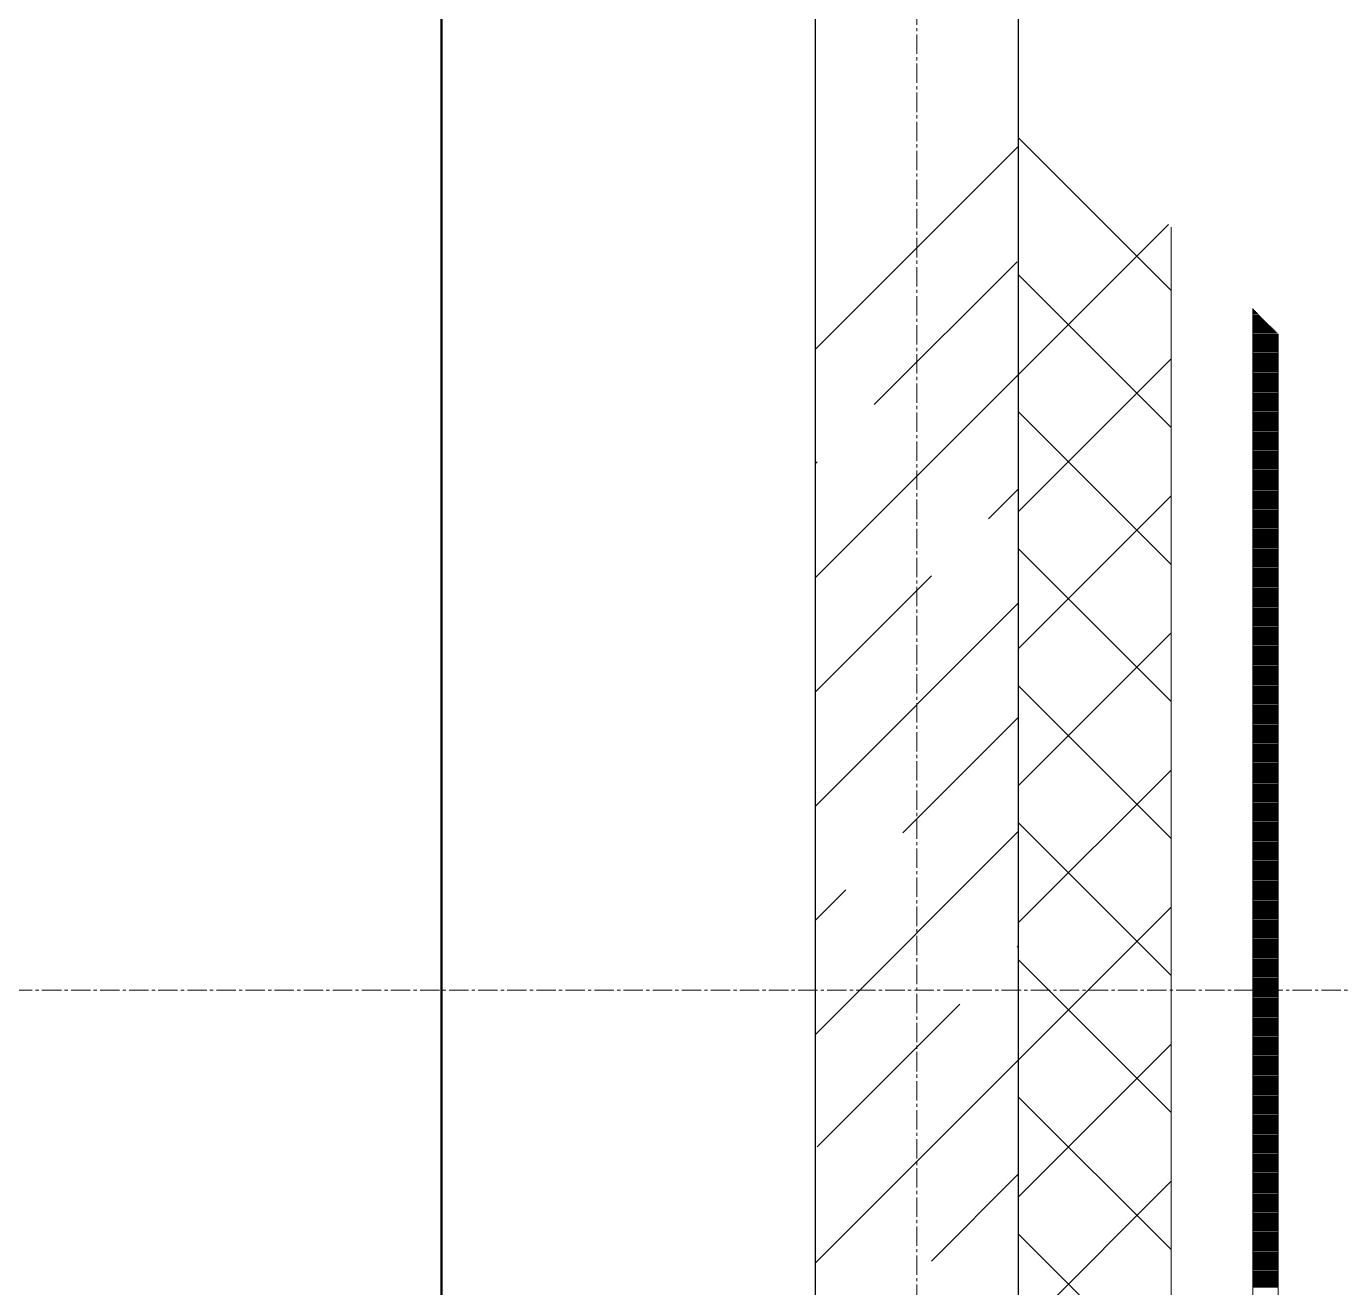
# Model space of a CAD drawing. Header units: millimetres. Extents: x -24360 to 609566, y -391049 to 148426.
# Drawn here: x 227575 to 228868, y -259533 to -258293 of the extents above; entities that cross this region are included whole.
import ezdxf

# ---------------------------------------------------------------- set-up
doc = ezdxf.new("R2010")
doc.units = ezdxf.units.MM
doc.linetypes.add('CENTER2', pattern=[28.575, 19.05, -3.175, 3.175, -3.175])
doc.layers.add('АР_Оси_РД_100', color=7, linetype='Continuous', lineweight=0, true_color=0x525252)
for name, color, linetype, lineweight in [('АР_Стены ЖБ', 7, 'Continuous', 30), ('АР_Тонкая', 254, 'Continuous', 5), ('АР_Утеплитель', 31, 'Continuous', 0), ('АР_Штриховка', 8, 'Continuous', 0)]:
    doc.layers.add(name, color=color, linetype=linetype, lineweight=lineweight)

msp = doc.modelspace()

# ---------------------------------------------------------------- linework, layer by layer
at = {"color": 1, "lineweight": 50}
msp.add_lwpolyline([(227983, -258280.584), (227983, -260071.584), (214253, -260071.584), (214253, -240479.584)], dxfattribs=at)
at = {"layer": 'АР_Оси_РД_100', "linetype": 'CENTER2'}
for q in [(228450, -235341.905), (228450, -238440.584)]:
    msp.add_line((228450, -261120.584), q, dxfattribs=at)
msp.add_lwpolyline([(232410, -259240.584), (205050, -259240.584)], dxfattribs=at)
at = {"layer": 'АР_Стены ЖБ', "color": 18, "linetype": 'Continuous', "lineweight": 30, "true_color": 0x000000}
for p, q in [((228350, -256740.584), (228350, -260365.584)), ((228550, -260365.584), (228550, -256740.584))]:
    msp.add_line(p, q, dxfattribs=at)
at = {"layer": 'АР_Тонкая', "color": 18, "linetype": 'Continuous', "lineweight": 5, "true_color": 0x000000}
for p, q in [((228700, -258490.584), (228700, -261015.584)), ((228780, -261095.584), (228780, -258570.584)), ((228780, -258570.584), (228780, -261095.584)), ((228805, -261120.584), (228805, -258595.584))]:
    msp.add_line(p, q, dxfattribs=at)
at = {"layer": 'АР_Утеплитель', "color": 18, "linetype": 'Continuous', "lineweight": 0, "true_color": 0x000000}
for p, q in [((228550, -258340.584), (228550, -260865.584)), ((228700, -261015.584), (228700, -258490.584))]:
    msp.add_line(p, q, dxfattribs=at)
at = {"layer": 'АР_Штриховка', "color": 18, "linetype": 'Continuous', "lineweight": 0, "true_color": 0x000000}
for p, q in [((228700, -258552.668), (228550, -258402.668)), ((228550, -258635.354), (228697.385, -258487.969)), ((228700, -258687.371), (228550, -258537.371)), ((228780, -258571.584), (228781, -258571.584)), ((228780, -258572.584), (228782, -258572.584)), ((228780, -258573.584), (228783, -258573.584)), ((228780, -258574.584), (228784, -258574.584)), ((228780, -258575.584), (228785, -258575.584)), ((228780, -258576.584), (228786, -258576.584)), ((228780, -258577.584), (228787, -258577.584)), ((228780, -258578.584), (228788, -258578.584)), ((228780, -258579.584), (228789, -258579.584)), ((228780, -258580.584), (228790, -258580.584)), ((228780, -258581.584), (228791, -258581.584)), ((228780, -258582.584), (228792, -258582.584)), ((228780, -258583.584), (228793, -258583.584)), ((228780, -258584.584), (228794, -258584.584)), ((228780, -258585.584), (228795, -258585.584)), ((228780, -258586.584), (228796, -258586.584)), ((228780, -258587.584), (228797, -258587.584)), ((228780, -258588.584), (228798, -258588.584)), ((228780, -258589.584), (228799, -258589.584)), ((228780, -258590.584), (228800, -258590.584)), ((228780, -258591.584), (228801, -258591.584)), ((228780, -258592.584), (228802, -258592.584)), ((228780, -258593.584), (228803, -258593.584)), ((228780, -258594.584), (228804, -258594.584)), ((228780, -258595.584), (228805, -258595.584)), ((228780, -258596.584), (228805, -258596.584)), ((228780, -258597.584), (228805, -258597.584)), ((228780, -258598.584), (228805, -258598.584)), ((228780, -258599.584), (228805, -258599.584)), ((228780, -258600.584), (228805, -258600.584)), ((228780, -258601.584), (228805, -258601.584)), ((228780, -258602.584), (228805, -258602.584)), ((228780, -258603.584), (228805, -258603.584)), ((228780, -258604.584), (228805, -258604.584)), ((228780, -258605.584), (228805, -258605.584)), ((228780, -258606.584), (228805, -258606.584)), ((228780, -258607.584), (228805, -258607.584)), ((228780, -258608.584), (228805, -258608.584)), ((228780, -258609.584), (228805, -258609.584)), ((228780, -258610.584), (228805, -258610.584)), ((228780, -258611.584), (228805, -258611.584)), ((228780, -258612.584), (228805, -258612.584)), ((228780, -258613.584), (228805, -258613.584)), ((228780, -258614.584), (228805, -258614.584)), ((228550, -258770.058), (228700, -258620.058)), ((228780, -258615.584), (228805, -258615.584)), ((228780, -258616.584), (228805, -258616.584)), ((228780, -258617.584), (228805, -258617.584)), ((228780, -258618.584), (228805, -258618.584)), ((228780, -258619.584), (228805, -258619.584)), ((228780, -258620.584), (228805, -258620.584)), ((228780, -258621.584), (228805, -258621.584)), ((228780, -258622.584), (228805, -258622.584)), ((228780, -258623.584), (228805, -258623.584)), ((228780, -258624.584), (228805, -258624.584)), ((228780, -258625.584), (228805, -258625.584)), ((228780, -258626.584), (228805, -258626.584)), ((228780, -258627.584), (228805, -258627.584)), ((228780, -258628.584), (228805, -258628.584)), ((228780, -258629.584), (228805, -258629.584)), ((228780, -258630.584), (228805, -258630.584)), ((228780, -258631.584), (228805, -258631.584)), ((228780, -258632.584), (228805, -258632.584)), ((228780, -258633.584), (228805, -258633.584)), ((228780, -258634.584), (228805, -258634.584)), ((228780, -258635.584), (228805, -258635.584)), ((228780, -258636.584), (228805, -258636.584)), ((228780, -258637.584), (228805, -258637.584)), ((228780, -258638.584), (228805, -258638.584)), ((228780, -258639.584), (228805, -258639.584)), ((228780, -258640.584), (228805, -258640.584)), ((228780, -258641.584), (228805, -258641.584)), ((228780, -258642.584), (228805, -258642.584)), ((228780, -258643.584), (228805, -258643.584)), ((228780, -258644.584), (228805, -258644.584)), ((228780, -258645.584), (228805, -258645.584)), ((228780, -258646.584), (228805, -258646.584)), ((228780, -258647.584), (228805, -258647.584)), ((228780, -258648.584), (228805, -258648.584)), ((228780, -258649.584), (228805, -258649.584)), ((228780, -258650.584), (228805, -258650.584)), ((228780, -258651.584), (228805, -258651.584)), ((228780, -258652.584), (228805, -258652.584)), ((228780, -258653.584), (228805, -258653.584)), ((228780, -258654.584), (228805, -258654.584)), ((228780, -258655.584), (228805, -258655.584)), ((228780, -258656.584), (228805, -258656.584)), ((228780, -258657.584), (228805, -258657.584)), ((228780, -258658.584), (228805, -258658.584)), ((228780, -258659.584), (228805, -258659.584)), ((228780, -258660.584), (228805, -258660.584)), ((228780, -258661.584), (228805, -258661.584)), ((228780, -258662.584), (228805, -258662.584)), ((228780, -258663.584), (228805, -258663.584)), ((228780, -258664.584), (228805, -258664.584)), ((228780, -258665.584), (228805, -258665.584)), ((228780, -258666.584), (228805, -258666.584)), ((228700, -258822.075), (228550, -258672.075)), ((228780, -258667.584), (228805, -258667.584)), ((228780, -258668.584), (228805, -258668.584)), ((228780, -258669.584), (228805, -258669.584)), ((228780, -258670.584), (228805, -258670.584)), ((228780, -258671.584), (228805, -258671.584)), ((228780, -258672.584), (228805, -258672.584)), ((228780, -258673.584), (228805, -258673.584)), ((228780, -258674.584), (228805, -258674.584)), ((228780, -258675.584), (228805, -258675.584)), ((228780, -258676.584), (228805, -258676.584)), ((228780, -258677.584), (228805, -258677.584)), ((228780, -258678.584), (228805, -258678.584)), ((228780, -258679.584), (228805, -258679.584)), ((228780, -258680.584), (228805, -258680.584)), ((228780, -258681.584), (228805, -258681.584)), ((228780, -258682.584), (228805, -258682.584)), ((228780, -258683.584), (228805, -258683.584)), ((228780, -258684.584), (228805, -258684.584)), ((228780, -258685.584), (228805, -258685.584)), ((228780, -258686.584), (228805, -258686.584)), ((228780, -258687.584), (228805, -258687.584)), ((228780, -258688.584), (228805, -258688.584)), ((228780, -258689.584), (228805, -258689.584)), ((228780, -258690.584), (228805, -258690.584)), ((228780, -258691.584), (228805, -258691.584)), ((228780, -258692.584), (228805, -258692.584)), ((228780, -258693.584), (228805, -258693.584)), ((228780, -258694.584), (228805, -258694.584)), ((228780, -258695.584), (228805, -258695.584)), ((228780, -258696.584), (228805, -258696.584)), ((228780, -258697.584), (228805, -258697.584)), ((228780, -258698.584), (228805, -258698.584)), ((228780, -258699.584), (228805, -258699.584)), ((228780, -258700.584), (228805, -258700.584)), ((228780, -258701.584), (228805, -258701.584)), ((228780, -258702.584), (228805, -258702.584)), ((228780, -258703.584), (228805, -258703.584)), ((228780, -258704.584), (228805, -258704.584)), ((228780, -258705.584), (228805, -258705.584)), ((228780, -258706.584), (228805, -258706.584)), ((228780, -258707.584), (228805, -258707.584)), ((228780, -258708.584), (228805, -258708.584)), ((228780, -258709.584), (228805, -258709.584)), ((228780, -258710.584), (228805, -258710.584)), ((228780, -258711.584), (228805, -258711.584)), ((228780, -258712.584), (228805, -258712.584)), ((228780, -258713.584), (228805, -258713.584)), ((228780, -258714.584), (228805, -258714.584)), ((228780, -258715.584), (228805, -258715.584)), ((228780, -258716.584), (228805, -258716.584)), ((228780, -258717.584), (228805, -258717.584)), ((228780, -258718.584), (228805, -258718.584)), ((228780, -258719.584), (228805, -258719.584)), ((228780, -258720.584), (228805, -258720.584)), ((228780, -258721.584), (228805, -258721.584)), ((228780, -258722.584), (228805, -258722.584)), ((228780, -258723.584), (228805, -258723.584)), ((228780, -258724.584), (228805, -258724.584)), ((228780, -258725.584), (228805, -258725.584)), ((228780, -258726.584), (228805, -258726.584)), ((228780, -258727.584), (228805, -258727.584)), ((228780, -258728.584), (228805, -258728.584)), ((228780, -258729.584), (228805, -258729.584)), ((228780, -258730.584), (228805, -258730.584)), ((228780, -258731.584), (228805, -258731.584)), ((228780, -258732.584), (228805, -258732.584)), ((228780, -258733.584), (228805, -258733.584)), ((228780, -258734.584), (228805, -258734.584)), ((228780, -258735.584), (228805, -258735.584)), ((228780, -258736.584), (228805, -258736.584)), ((228780, -258737.584), (228805, -258737.584)), ((228780, -258738.584), (228805, -258738.584)), ((228780, -258739.584), (228805, -258739.584)), ((228780, -258740.584), (228805, -258740.584)), ((228780, -258741.584), (228805, -258741.584)), ((228780, -258742.584), (228805, -258742.584)), ((228780, -258743.584), (228805, -258743.584)), ((228550, -258904.762), (228700, -258754.762)), ((228780, -258744.584), (228805, -258744.584)), ((228780, -258745.584), (228805, -258745.584)), ((228780, -258746.584), (228805, -258746.584)), ((228780, -258747.584), (228805, -258747.584)), ((228780, -258748.584), (228805, -258748.584)), ((228780, -258749.584), (228805, -258749.584)), ((228780, -258750.584), (228805, -258750.584)), ((228780, -258751.584), (228805, -258751.584)), ((228780, -258752.584), (228805, -258752.584)), ((228780, -258753.584), (228805, -258753.584)), ((228780, -258754.584), (228805, -258754.584)), ((228780, -258755.584), (228805, -258755.584)), ((228780, -258756.584), (228805, -258756.584)), ((228780, -258757.584), (228805, -258757.584)), ((228780, -258758.584), (228805, -258758.584)), ((228780, -258759.584), (228805, -258759.584)), ((228780, -258760.584), (228805, -258760.584)), ((228780, -258761.584), (228805, -258761.584)), ((228780, -258762.584), (228805, -258762.584)), ((228780, -258763.584), (228805, -258763.584)), ((228780, -258764.584), (228805, -258764.584)), ((228780, -258765.584), (228805, -258765.584)), ((228780, -258766.584), (228805, -258766.584)), ((228780, -258767.584), (228805, -258767.584)), ((228780, -258768.584), (228805, -258768.584)), ((228780, -258769.584), (228805, -258769.584)), ((228780, -258770.584), (228805, -258770.584)), ((228780, -258771.584), (228805, -258771.584)), ((228780, -258772.584), (228805, -258772.584)), ((228780, -258773.584), (228805, -258773.584)), ((228780, -258774.584), (228805, -258774.584)), ((228780, -258775.584), (228805, -258775.584)), ((228780, -258776.584), (228805, -258776.584)), ((228780, -258777.584), (228805, -258777.584)), ((228780, -258778.584), (228805, -258778.584)), ((228780, -258779.584), (228805, -258779.584)), ((228780, -258780.584), (228805, -258780.584)), ((228780, -258781.584), (228805, -258781.584)), ((228780, -258782.584), (228805, -258782.584)), ((228780, -258783.584), (228805, -258783.584)), ((228780, -258784.584), (228805, -258784.584)), ((228780, -258785.584), (228805, -258785.584)), ((228780, -258786.584), (228805, -258786.584)), ((228780, -258787.584), (228805, -258787.584)), ((228780, -258788.584), (228805, -258788.584)), ((228780, -258789.584), (228805, -258789.584)), ((228780, -258790.584), (228805, -258790.584)), ((228780, -258791.584), (228805, -258791.584)), ((228780, -258792.584), (228805, -258792.584)), ((228780, -258793.584), (228805, -258793.584)), ((228780, -258794.584), (228805, -258794.584)), ((228780, -258795.584), (228805, -258795.584)), ((228700, -258956.779), (228550, -258806.779)), ((228780, -258796.584), (228805, -258796.584)), ((228780, -258797.584), (228805, -258797.584)), ((228780, -258798.584), (228805, -258798.584)), ((228780, -258799.584), (228805, -258799.584)), ((228780, -258800.584), (228805, -258800.584)), ((228780, -258801.584), (228805, -258801.584)), ((228780, -258802.584), (228805, -258802.584)), ((228780, -258803.584), (228805, -258803.584)), ((228780, -258804.584), (228805, -258804.584)), ((228780, -258805.584), (228805, -258805.584)), ((228780, -258806.584), (228805, -258806.584)), ((228780, -258807.584), (228805, -258807.584)), ((228780, -258808.584), (228805, -258808.584)), ((228780, -258809.584), (228805, -258809.584)), ((228780, -258810.584), (228805, -258810.584)), ((228780, -258811.584), (228805, -258811.584)), ((228780, -258812.584), (228805, -258812.584)), ((228780, -258813.584), (228805, -258813.584)), ((228780, -258814.584), (228805, -258814.584)), ((228780, -258815.584), (228805, -258815.584)), ((228780, -258816.584), (228805, -258816.584)), ((228780, -258817.584), (228805, -258817.584)), ((228780, -258818.584), (228805, -258818.584)), ((228780, -258819.584), (228805, -258819.584)), ((228780, -258820.584), (228805, -258820.584)), ((228780, -258821.584), (228805, -258821.584)), ((228780, -258822.584), (228805, -258822.584)), ((228780, -258823.584), (228805, -258823.584)), ((228780, -258824.584), (228805, -258824.584)), ((228780, -258825.584), (228805, -258825.584)), ((228780, -258826.584), (228805, -258826.584)), ((228780, -258827.584), (228805, -258827.584)), ((228780, -258828.584), (228805, -258828.584)), ((228780, -258829.584), (228805, -258829.584)), ((228780, -258830.584), (228805, -258830.584)), ((228780, -258831.584), (228805, -258831.584)), ((228780, -258832.584), (228805, -258832.584)), ((228780, -258833.584), (228805, -258833.584)), ((228780, -258834.584), (228805, -258834.584)), ((228780, -258835.584), (228805, -258835.584)), ((228780, -258836.584), (228805, -258836.584)), ((228780, -258837.584), (228805, -258837.584)), ((228780, -258838.584), (228805, -258838.584)), ((228780, -258839.584), (228805, -258839.584)), ((228780, -258840.584), (228805, -258840.584)), ((228780, -258841.584), (228805, -258841.584)), ((228780, -258842.584), (228805, -258842.584)), ((228780, -258843.584), (228805, -258843.584)), ((228780, -258844.584), (228805, -258844.584)), ((228780, -258845.584), (228805, -258845.584)), ((228780, -258846.584), (228805, -258846.584)), ((228780, -258847.584), (228805, -258847.584)), ((228780, -258848.584), (228805, -258848.584)), ((228780, -258849.584), (228805, -258849.584)), ((228780, -258850.584), (228805, -258850.584)), ((228780, -258851.584), (228805, -258851.584)), ((228780, -258852.584), (228805, -258852.584)), ((228780, -258853.584), (228805, -258853.584)), ((228780, -258854.584), (228805, -258854.584)), ((228780, -258855.584), (228805, -258855.584)), ((228780, -258856.584), (228805, -258856.584)), ((228780, -258857.584), (228805, -258857.584)), ((228780, -258858.584), (228805, -258858.584)), ((228780, -258859.584), (228805, -258859.584)), ((228780, -258860.584), (228805, -258860.584)), ((228780, -258861.584), (228805, -258861.584)), ((228780, -258862.584), (228805, -258862.584)), ((228780, -258863.584), (228805, -258863.584)), ((228780, -258864.584), (228805, -258864.584)), ((228780, -258865.584), (228805, -258865.584)), ((228780, -258866.584), (228805, -258866.584)), ((228780, -258867.584), (228805, -258867.584)), ((228780, -258868.584), (228805, -258868.584)), ((228780, -258869.584), (228805, -258869.584)), ((228780, -258870.584), (228805, -258870.584)), ((228780, -258871.584), (228805, -258871.584)), ((228780, -258872.584), (228805, -258872.584)), ((228780, -258873.584), (228805, -258873.584)), ((228780, -258874.584), (228805, -258874.584)), ((228780, -258875.584), (228805, -258875.584)), ((228780, -258876.584), (228805, -258876.584)), ((228780, -258877.584), (228805, -258877.584)), ((228780, -258878.584), (228805, -258878.584)), ((228780, -258879.584), (228805, -258879.584)), ((228780, -258880.584), (228805, -258880.584)), ((228780, -258881.584), (228805, -258881.584)), ((228780, -258882.584), (228805, -258882.584)), ((228780, -258883.584), (228805, -258883.584)), ((228780, -258884.584), (228805, -258884.584)), ((228780, -258885.584), (228805, -258885.584)), ((228780, -258886.584), (228805, -258886.584)), ((228550, -259039.466), (228700, -258889.466)), ((228780, -258887.584), (228805, -258887.584)), ((228780, -258888.584), (228805, -258888.584)), ((228780, -258889.584), (228805, -258889.584)), ((228780, -258890.584), (228805, -258890.584)), ((228780, -258891.584), (228805, -258891.584)), ((228780, -258892.584), (228805, -258892.584)), ((228780, -258893.584), (228805, -258893.584)), ((228780, -258894.584), (228805, -258894.584)), ((228780, -258895.584), (228805, -258895.584)), ((228780, -258896.584), (228805, -258896.584)), ((228780, -258897.584), (228805, -258897.584)), ((228780, -258898.584), (228805, -258898.584)), ((228780, -258899.584), (228805, -258899.584)), ((228780, -258900.584), (228805, -258900.584)), ((228780, -258901.584), (228805, -258901.584)), ((228780, -258902.584), (228805, -258902.584)), ((228780, -258903.584), (228805, -258903.584)), ((228780, -258904.584), (228805, -258904.584)), ((228780, -258905.584), (228805, -258905.584)), ((228780, -258906.584), (228805, -258906.584)), ((228780, -258907.584), (228805, -258907.584)), ((228780, -258908.584), (228805, -258908.584)), ((228780, -258909.584), (228805, -258909.584)), ((228780, -258910.584), (228805, -258910.584)), ((228780, -258911.584), (228805, -258911.584)), ((228780, -258912.584), (228805, -258912.584)), ((228780, -258913.584), (228805, -258913.584)), ((228780, -258914.584), (228805, -258914.584)), ((228780, -258915.584), (228805, -258915.584)), ((228780, -258916.584), (228805, -258916.584)), ((228780, -258917.584), (228805, -258917.584)), ((228780, -258918.584), (228805, -258918.584)), ((228780, -258919.584), (228805, -258919.584)), ((228780, -258920.584), (228805, -258920.584)), ((228780, -258921.584), (228805, -258921.584)), ((228780, -258922.584), (228805, -258922.584)), ((228780, -258923.584), (228805, -258923.584)), ((228780, -258924.584), (228805, -258924.584)), ((228780, -258925.584), (228805, -258925.584)), ((228780, -258926.584), (228805, -258926.584)), ((228780, -258927.584), (228805, -258927.584)), ((228780, -258928.584), (228805, -258928.584)), ((228780, -258929.584), (228805, -258929.584)), ((228780, -258930.584), (228805, -258930.584)), ((228780, -258931.584), (228805, -258931.584)), ((228780, -258932.584), (228805, -258932.584)), ((228780, -258933.584), (228805, -258933.584)), ((228780, -258934.584), (228805, -258934.584)), ((228780, -258935.584), (228805, -258935.584)), ((228780, -258936.584), (228805, -258936.584)), ((228780, -258937.584), (228805, -258937.584)), ((228700, -259091.483), (228550, -258941.483)), ((228780, -258938.584), (228805, -258938.584)), ((228780, -258939.584), (228805, -258939.584)), ((228780, -258940.584), (228805, -258940.584)), ((228780, -258941.584), (228805, -258941.584)), ((228780, -258942.584), (228805, -258942.584)), ((228780, -258943.584), (228805, -258943.584)), ((228780, -258944.584), (228805, -258944.584)), ((228780, -258945.584), (228805, -258945.584)), ((228780, -258946.584), (228805, -258946.584)), ((228780, -258947.584), (228805, -258947.584)), ((228780, -258948.584), (228805, -258948.584)), ((228780, -258949.584), (228805, -258949.584)), ((228780, -258950.584), (228805, -258950.584)), ((228780, -258951.584), (228805, -258951.584)), ((228780, -258952.584), (228805, -258952.584)), ((228780, -258953.584), (228805, -258953.584)), ((228780, -258954.584), (228805, -258954.584)), ((228780, -258955.584), (228805, -258955.584)), ((228780, -258956.584), (228805, -258956.584)), ((228780, -258957.584), (228805, -258957.584)), ((228780, -258958.584), (228805, -258958.584)), ((228780, -258959.584), (228805, -258959.584)), ((228780, -258960.584), (228805, -258960.584)), ((228780, -258961.584), (228805, -258961.584)), ((228780, -258962.584), (228805, -258962.584)), ((228780, -258963.584), (228805, -258963.584)), ((228780, -258964.584), (228805, -258964.584)), ((228780, -258965.584), (228805, -258965.584)), ((228780, -258966.584), (228805, -258966.584)), ((228780, -258967.584), (228805, -258967.584)), ((228780, -258968.584), (228805, -258968.584)), ((228780, -258969.584), (228805, -258969.584)), ((228780, -258970.584), (228805, -258970.584)), ((228780, -258971.584), (228805, -258971.584)), ((228780, -258972.584), (228805, -258972.584)), ((228780, -258973.584), (228805, -258973.584)), ((228780, -258974.584), (228805, -258974.584)), ((228780, -258975.584), (228805, -258975.584)), ((228780, -258976.584), (228805, -258976.584)), ((228780, -258977.584), (228805, -258977.584)), ((228780, -258978.584), (228805, -258978.584)), ((228780, -258979.584), (228805, -258979.584)), ((228780, -258980.584), (228805, -258980.584)), ((228780, -258981.584), (228805, -258981.584)), ((228780, -258982.584), (228805, -258982.584)), ((228780, -258983.584), (228805, -258983.584)), ((228780, -258984.584), (228805, -258984.584)), ((228780, -258985.584), (228805, -258985.584)), ((228780, -258986.584), (228805, -258986.584)), ((228780, -258987.584), (228805, -258987.584)), ((228780, -258988.584), (228805, -258988.584)), ((228780, -258989.584), (228805, -258989.584)), ((228780, -258990.584), (228805, -258990.584)), ((228780, -258991.584), (228805, -258991.584)), ((228780, -258992.584), (228805, -258992.584)), ((228780, -258993.584), (228805, -258993.584)), ((228780, -258994.584), (228805, -258994.584)), ((228780, -258995.584), (228805, -258995.584)), ((228780, -258996.584), (228805, -258996.584)), ((228780, -258997.584), (228805, -258997.584)), ((228780, -258998.584), (228805, -258998.584)), ((228780, -258999.584), (228805, -258999.584)), ((228780, -259000.584), (228805, -259000.584)), ((228780, -259001.584), (228805, -259001.584)), ((228780, -259002.584), (228805, -259002.584)), ((228780, -259003.584), (228805, -259003.584)), ((228780, -259004.584), (228805, -259004.584)), ((228780, -259005.584), (228805, -259005.584)), ((228780, -259006.584), (228805, -259006.584)), ((228780, -259007.584), (228805, -259007.584)), ((228780, -259008.584), (228805, -259008.584)), ((228780, -259009.584), (228805, -259009.584)), ((228780, -259010.584), (228805, -259010.584)), ((228780, -259011.584), (228805, -259011.584)), ((228780, -259012.584), (228805, -259012.584)), ((228780, -259013.584), (228805, -259013.584)), ((228780, -259014.584), (228805, -259014.584)), ((228780, -259015.584), (228805, -259015.584)), ((228550, -259174.17), (228700, -259024.17)), ((228780, -259016.584), (228805, -259016.584)), ((228780, -259017.584), (228805, -259017.584)), ((228780, -259018.584), (228805, -259018.584)), ((228780, -259019.584), (228805, -259019.584)), ((228780, -259020.584), (228805, -259020.584)), ((228780, -259021.584), (228805, -259021.584)), ((228780, -259022.584), (228805, -259022.584)), ((228780, -259023.584), (228805, -259023.584)), ((228780, -259024.584), (228805, -259024.584)), ((228780, -259025.584), (228805, -259025.584)), ((228780, -259026.584), (228805, -259026.584)), ((228780, -259027.584), (228805, -259027.584)), ((228780, -259028.584), (228805, -259028.584)), ((228780, -259029.584), (228805, -259029.584)), ((228780, -259030.584), (228805, -259030.584)), ((228780, -259031.584), (228805, -259031.584)), ((228780, -259032.584), (228805, -259032.584)), ((228780, -259033.584), (228805, -259033.584)), ((228780, -259034.584), (228805, -259034.584)), ((228780, -259035.584), (228805, -259035.584)), ((228780, -259036.584), (228805, -259036.584)), ((228780, -259037.584), (228805, -259037.584)), ((228780, -259038.584), (228805, -259038.584)), ((228780, -259039.584), (228805, -259039.584)), ((228780, -259040.584), (228805, -259040.584)), ((228780, -259041.584), (228805, -259041.584)), ((228780, -259042.584), (228805, -259042.584)), ((228780, -259043.584), (228805, -259043.584)), ((228780, -259044.584), (228805, -259044.584)), ((228780, -259045.584), (228805, -259045.584)), ((228780, -259046.584), (228805, -259046.584)), ((228780, -259047.584), (228805, -259047.584)), ((228780, -259048.584), (228805, -259048.584)), ((228780, -259049.584), (228805, -259049.584)), ((228780, -259050.584), (228805, -259050.584)), ((228780, -259051.584), (228805, -259051.584)), ((228780, -259052.584), (228805, -259052.584)), ((228780, -259053.584), (228805, -259053.584)), ((228780, -259054.584), (228805, -259054.584)), ((228780, -259055.584), (228805, -259055.584)), ((228780, -259056.584), (228805, -259056.584)), ((228780, -259057.584), (228805, -259057.584)), ((228780, -259058.584), (228805, -259058.584)), ((228780, -259059.584), (228805, -259059.584)), ((228780, -259060.584), (228805, -259060.584)), ((228780, -259061.584), (228805, -259061.584)), ((228780, -259062.584), (228805, -259062.584)), ((228780, -259063.584), (228805, -259063.584)), ((228780, -259064.584), (228805, -259064.584)), ((228780, -259065.584), (228805, -259065.584)), ((228780, -259066.584), (228805, -259066.584)), ((228780, -259067.584), (228805, -259067.584)), ((228700, -259226.187), (228550, -259076.187)), ((228780, -259068.584), (228805, -259068.584)), ((228780, -259069.584), (228805, -259069.584)), ((228780, -259070.584), (228805, -259070.584)), ((228780, -259071.584), (228805, -259071.584)), ((228780, -259072.584), (228805, -259072.584)), ((228780, -259073.584), (228805, -259073.584)), ((228780, -259074.584), (228805, -259074.584)), ((228780, -259075.584), (228805, -259075.584)), ((228780, -259076.584), (228805, -259076.584)), ((228780, -259077.584), (228805, -259077.584)), ((228780, -259078.584), (228805, -259078.584)), ((228780, -259079.584), (228805, -259079.584)), ((228780, -259080.584), (228805, -259080.584)), ((228780, -259081.584), (228805, -259081.584)), ((228780, -259082.584), (228805, -259082.584)), ((228780, -259083.584), (228805, -259083.584)), ((228780, -259084.584), (228805, -259084.584)), ((228780, -259085.584), (228805, -259085.584)), ((228780, -259086.584), (228805, -259086.584)), ((228780, -259087.584), (228805, -259087.584)), ((228780, -259088.584), (228805, -259088.584)), ((228780, -259089.584), (228805, -259089.584)), ((228780, -259090.584), (228805, -259090.584)), ((228780, -259091.584), (228805, -259091.584)), ((228780, -259092.584), (228805, -259092.584)), ((228780, -259093.584), (228805, -259093.584)), ((228780, -259094.584), (228805, -259094.584)), ((228780, -259095.584), (228805, -259095.584)), ((228780, -259096.584), (228805, -259096.584)), ((228780, -259097.584), (228805, -259097.584)), ((228780, -259098.584), (228805, -259098.584)), ((228780, -259099.584), (228805, -259099.584)), ((228780, -259100.584), (228805, -259100.584)), ((228780, -259101.584), (228805, -259101.584)), ((228780, -259102.584), (228805, -259102.584)), ((228780, -259103.584), (228805, -259103.584)), ((228780, -259104.584), (228805, -259104.584)), ((228780, -259105.584), (228805, -259105.584)), ((228780, -259106.584), (228805, -259106.584)), ((228780, -259107.584), (228805, -259107.584)), ((228780, -259108.584), (228805, -259108.584)), ((228780, -259109.584), (228805, -259109.584)), ((228780, -259110.584), (228805, -259110.584)), ((228780, -259111.584), (228805, -259111.584)), ((228780, -259112.584), (228805, -259112.584)), ((228780, -259113.584), (228805, -259113.584)), ((228780, -259114.584), (228805, -259114.584)), ((228780, -259115.584), (228805, -259115.584)), ((228780, -259116.584), (228805, -259116.584)), ((228780, -259117.584), (228805, -259117.584)), ((228780, -259118.584), (228805, -259118.584)), ((228780, -259119.584), (228805, -259119.584)), ((228780, -259120.584), (228805, -259120.584)), ((228780, -259121.584), (228805, -259121.584)), ((228780, -259122.584), (228805, -259122.584)), ((228780, -259123.584), (228805, -259123.584)), ((228780, -259124.584), (228805, -259124.584)), ((228780, -259125.584), (228805, -259125.584)), ((228780, -259126.584), (228805, -259126.584)), ((228780, -259127.584), (228805, -259127.584)), ((228780, -259128.584), (228805, -259128.584)), ((228780, -259129.584), (228805, -259129.584)), ((228780, -259130.584), (228805, -259130.584)), ((228780, -259131.584), (228805, -259131.584)), ((228780, -259132.584), (228805, -259132.584)), ((228780, -259133.584), (228805, -259133.584)), ((228780, -259134.584), (228805, -259134.584)), ((228780, -259135.584), (228805, -259135.584)), ((228780, -259136.584), (228805, -259136.584)), ((228780, -259137.584), (228805, -259137.584)), ((228780, -259138.584), (228805, -259138.584)), ((228780, -259139.584), (228805, -259139.584)), ((228780, -259140.584), (228805, -259140.584)), ((228780, -259141.584), (228805, -259141.584)), ((228780, -259142.584), (228805, -259142.584)), ((228780, -259143.584), (228805, -259143.584)), ((228780, -259144.584), (228805, -259144.584)), ((228780, -259145.584), (228805, -259145.584)), ((228780, -259146.584), (228805, -259146.584)), ((228780, -259147.584), (228805, -259147.584)), ((228780, -259148.584), (228805, -259148.584)), ((228780, -259149.584), (228805, -259149.584)), ((228780, -259150.584), (228805, -259150.584)), ((228780, -259151.584), (228805, -259151.584)), ((228780, -259152.584), (228805, -259152.584)), ((228780, -259153.584), (228805, -259153.584)), ((228780, -259154.584), (228805, -259154.584)), ((228780, -259155.584), (228805, -259155.584)), ((228780, -259156.584), (228805, -259156.584)), ((228780, -259157.584), (228805, -259157.584)), ((228550, -259308.873), (228700, -259158.873)), ((228780, -259158.584), (228805, -259158.584)), ((228780, -259159.584), (228805, -259159.584)), ((228780, -259160.584), (228805, -259160.584)), ((228780, -259161.584), (228805, -259161.584)), ((228780, -259162.584), (228805, -259162.584)), ((228780, -259163.584), (228805, -259163.584)), ((228780, -259164.584), (228805, -259164.584)), ((228780, -259165.584), (228805, -259165.584)), ((228780, -259166.584), (228805, -259166.584)), ((228780, -259167.584), (228805, -259167.584)), ((228780, -259168.584), (228805, -259168.584)), ((228780, -259169.584), (228805, -259169.584)), ((228780, -259170.584), (228805, -259170.584)), ((228780, -259171.584), (228805, -259171.584)), ((228780, -259172.584), (228805, -259172.584)), ((228780, -259173.584), (228805, -259173.584)), ((228780, -259174.584), (228805, -259174.584)), ((228780, -259175.584), (228805, -259175.584)), ((228780, -259176.584), (228805, -259176.584)), ((228780, -259177.584), (228805, -259177.584)), ((228780, -259178.584), (228805, -259178.584)), ((228780, -259179.584), (228805, -259179.584)), ((228780, -259180.584), (228805, -259180.584)), ((228780, -259181.584), (228805, -259181.584)), ((228780, -259182.584), (228805, -259182.584)), ((228780, -259183.584), (228805, -259183.584)), ((228780, -259184.584), (228805, -259184.584)), ((228780, -259185.584), (228805, -259185.584)), ((228780, -259186.584), (228805, -259186.584)), ((228780, -259187.584), (228805, -259187.584)), ((228780, -259188.584), (228805, -259188.584)), ((228780, -259189.584), (228805, -259189.584)), ((228780, -259190.584), (228805, -259190.584)), ((228780, -259191.584), (228805, -259191.584)), ((228780, -259192.584), (228805, -259192.584)), ((228780, -259193.584), (228805, -259193.584)), ((228780, -259194.584), (228805, -259194.584)), ((228780, -259195.584), (228805, -259195.584)), ((228780, -259196.584), (228805, -259196.584)), ((228780, -259197.584), (228805, -259197.584)), ((228780, -259198.584), (228805, -259198.584)), ((228780, -259199.584), (228805, -259199.584)), ((228780, -259200.584), (228805, -259200.584)), ((228780, -259201.584), (228805, -259201.584)), ((228780, -259202.584), (228805, -259202.584)), ((228780, -259203.584), (228805, -259203.584)), ((228780, -259204.584), (228805, -259204.584)), ((228780, -259205.584), (228805, -259205.584)), ((228780, -259206.584), (228805, -259206.584)), ((228780, -259207.584), (228805, -259207.584)), ((228780, -259208.584), (228805, -259208.584)), ((228780, -259209.584), (228805, -259209.584)), ((228700, -259360.891), (228550, -259210.891)), ((228780, -259210.584), (228805, -259210.584)), ((228780, -259211.584), (228805, -259211.584)), ((228780, -259212.584), (228805, -259212.584)), ((228780, -259213.584), (228805, -259213.584)), ((228780, -259214.584), (228805, -259214.584)), ((228780, -259215.584), (228805, -259215.584)), ((228780, -259216.584), (228805, -259216.584)), ((228780, -259217.584), (228805, -259217.584)), ((228780, -259218.584), (228805, -259218.584)), ((228780, -259219.584), (228805, -259219.584)), ((228780, -259220.584), (228805, -259220.584)), ((228780, -259221.584), (228805, -259221.584)), ((228780, -259222.584), (228805, -259222.584)), ((228780, -259223.584), (228805, -259223.584)), ((228780, -259224.584), (228805, -259224.584)), ((228780, -259225.584), (228805, -259225.584)), ((228780, -259226.584), (228805, -259226.584)), ((228780, -259227.584), (228805, -259227.584)), ((228780, -259228.584), (228805, -259228.584)), ((228780, -259229.584), (228805, -259229.584)), ((228780, -259230.584), (228805, -259230.584)), ((228780, -259231.584), (228805, -259231.584)), ((228780, -259232.584), (228805, -259232.584)), ((228780, -259233.584), (228805, -259233.584)), ((228780, -259234.584), (228805, -259234.584)), ((228780, -259235.584), (228805, -259235.584)), ((228780, -259236.584), (228805, -259236.584)), ((228780, -259237.584), (228805, -259237.584)), ((228780, -259238.584), (228805, -259238.584)), ((228780, -259239.584), (228805, -259239.584)), ((228780, -259240.584), (228805, -259240.584)), ((228780, -259241.584), (228805, -259241.584)), ((228780, -259242.584), (228805, -259242.584)), ((228780, -259243.584), (228805, -259243.584)), ((228780, -259244.584), (228805, -259244.584)), ((228780, -259245.584), (228805, -259245.584)), ((228780, -259246.584), (228805, -259246.584)), ((228780, -259247.584), (228805, -259247.584)), ((228780, -259248.584), (228805, -259248.584)), ((228780, -259249.584), (228805, -259249.584)), ((228780, -259250.584), (228805, -259250.584)), ((228780, -259251.584), (228805, -259251.584)), ((228780, -259252.584), (228805, -259252.584)), ((228780, -259253.584), (228805, -259253.584)), ((228780, -259254.584), (228805, -259254.584)), ((228780, -259255.584), (228805, -259255.584)), ((228780, -259256.584), (228805, -259256.584)), ((228780, -259257.584), (228805, -259257.584)), ((228780, -259258.584), (228805, -259258.584)), ((228780, -259259.584), (228805, -259259.584)), ((228780, -259260.584), (228805, -259260.584)), ((228780, -259261.584), (228805, -259261.584)), ((228780, -259262.584), (228805, -259262.584)), ((228780, -259263.584), (228805, -259263.584)), ((228780, -259264.584), (228805, -259264.584)), ((228780, -259265.584), (228805, -259265.584)), ((228780, -259266.584), (228805, -259266.584)), ((228780, -259267.584), (228805, -259267.584)), ((228780, -259268.584), (228805, -259268.584)), ((228780, -259269.584), (228805, -259269.584)), ((228780, -259270.584), (228805, -259270.584)), ((228780, -259271.584), (228805, -259271.584)), ((228780, -259272.584), (228805, -259272.584)), ((228780, -259273.584), (228805, -259273.584)), ((228780, -259274.584), (228805, -259274.584)), ((228780, -259275.584), (228805, -259275.584)), ((228780, -259276.584), (228805, -259276.584)), ((228780, -259277.584), (228805, -259277.584)), ((228780, -259278.584), (228805, -259278.584)), ((228780, -259279.584), (228805, -259279.584)), ((228780, -259280.584), (228805, -259280.584)), ((228780, -259281.584), (228805, -259281.584)), ((228780, -259282.584), (228805, -259282.584)), ((228780, -259283.584), (228805, -259283.584)), ((228780, -259284.584), (228805, -259284.584)), ((228780, -259285.584), (228805, -259285.584)), ((228780, -259286.584), (228805, -259286.584)), ((228780, -259287.584), (228805, -259287.584)), ((228550, -259443.577), (228700, -259293.577)), ((228780, -259288.584), (228805, -259288.584)), ((228780, -259289.584), (228805, -259289.584)), ((228780, -259290.584), (228805, -259290.584)), ((228780, -259291.584), (228805, -259291.584)), ((228780, -259292.584), (228805, -259292.584)), ((228780, -259293.584), (228805, -259293.584)), ((228780, -259294.584), (228805, -259294.584)), ((228780, -259295.584), (228805, -259295.584)), ((228780, -259296.584), (228805, -259296.584)), ((228780, -259297.584), (228805, -259297.584)), ((228780, -259298.584), (228805, -259298.584)), ((228780, -259299.584), (228805, -259299.584)), ((228780, -259300.584), (228805, -259300.584)), ((228780, -259301.584), (228805, -259301.584)), ((228780, -259302.584), (228805, -259302.584)), ((228780, -259303.584), (228805, -259303.584)), ((228780, -259304.584), (228805, -259304.584)), ((228780, -259305.584), (228805, -259305.584)), ((228780, -259306.584), (228805, -259306.584)), ((228780, -259307.584), (228805, -259307.584)), ((228780, -259308.584), (228805, -259308.584)), ((228780, -259309.584), (228805, -259309.584)), ((228780, -259310.584), (228805, -259310.584)), ((228780, -259311.584), (228805, -259311.584)), ((228780, -259312.584), (228805, -259312.584)), ((228780, -259313.584), (228805, -259313.584)), ((228780, -259314.584), (228805, -259314.584)), ((228780, -259315.584), (228805, -259315.584)), ((228780, -259316.584), (228805, -259316.584)), ((228780, -259317.584), (228805, -259317.584)), ((228780, -259318.584), (228805, -259318.584)), ((228780, -259319.584), (228805, -259319.584)), ((228780, -259320.584), (228805, -259320.584)), ((228780, -259321.584), (228805, -259321.584)), ((228780, -259322.584), (228805, -259322.584)), ((228780, -259323.584), (228805, -259323.584)), ((228780, -259324.584), (228805, -259324.584)), ((228780, -259325.584), (228805, -259325.584)), ((228780, -259326.584), (228805, -259326.584)), ((228780, -259327.584), (228805, -259327.584)), ((228780, -259328.584), (228805, -259328.584)), ((228780, -259329.584), (228805, -259329.584)), ((228780, -259330.584), (228805, -259330.584)), ((228780, -259331.584), (228805, -259331.584)), ((228780, -259332.584), (228805, -259332.584)), ((228780, -259333.584), (228805, -259333.584)), ((228780, -259334.584), (228805, -259334.584)), ((228780, -259335.584), (228805, -259335.584)), ((228780, -259336.584), (228805, -259336.584)), ((228780, -259337.584), (228805, -259337.584)), ((228780, -259338.584), (228805, -259338.584)), ((228700, -259495.594), (228550, -259345.594)), ((228780, -259339.584), (228805, -259339.584)), ((228780, -259340.584), (228805, -259340.584)), ((228780, -259341.584), (228805, -259341.584)), ((228780, -259342.584), (228805, -259342.584)), ((228780, -259343.584), (228805, -259343.584)), ((228780, -259344.584), (228805, -259344.584)), ((228780, -259345.584), (228805, -259345.584)), ((228780, -259346.584), (228805, -259346.584)), ((228780, -259347.584), (228805, -259347.584)), ((228780, -259348.584), (228805, -259348.584)), ((228780, -259349.584), (228805, -259349.584)), ((228780, -259350.584), (228805, -259350.584)), ((228780, -259351.584), (228805, -259351.584)), ((228780, -259352.584), (228805, -259352.584)), ((228780, -259353.584), (228805, -259353.584)), ((228780, -259354.584), (228805, -259354.584)), ((228780, -259355.584), (228805, -259355.584)), ((228780, -259356.584), (228805, -259356.584)), ((228780, -259357.584), (228805, -259357.584)), ((228780, -259358.584), (228805, -259358.584)), ((228780, -259359.584), (228805, -259359.584)), ((228780, -259360.584), (228805, -259360.584)), ((228780, -259361.584), (228805, -259361.584)), ((228780, -259362.584), (228805, -259362.584)), ((228780, -259363.584), (228805, -259363.584)), ((228780, -259364.584), (228805, -259364.584)), ((228780, -259365.584), (228805, -259365.584)), ((228780, -259366.584), (228805, -259366.584)), ((228780, -259367.584), (228805, -259367.584)), ((228780, -259368.584), (228805, -259368.584)), ((228780, -259369.584), (228805, -259369.584)), ((228780, -259370.584), (228805, -259370.584)), ((228780, -259371.584), (228805, -259371.584)), ((228780, -259372.584), (228805, -259372.584)), ((228780, -259373.584), (228805, -259373.584)), ((228780, -259374.584), (228805, -259374.584)), ((228780, -259375.584), (228805, -259375.584)), ((228780, -259376.584), (228805, -259376.584)), ((228780, -259377.584), (228805, -259377.584)), ((228780, -259378.584), (228805, -259378.584)), ((228780, -259379.584), (228805, -259379.584)), ((228780, -259380.584), (228805, -259380.584)), ((228780, -259381.584), (228805, -259381.584)), ((228780, -259382.584), (228805, -259382.584)), ((228780, -259383.584), (228805, -259383.584)), ((228780, -259384.584), (228805, -259384.584)), ((228780, -259385.584), (228805, -259385.584)), ((228780, -259386.584), (228805, -259386.584)), ((228780, -259387.584), (228805, -259387.584)), ((228780, -259388.584), (228805, -259388.584)), ((228780, -259389.584), (228805, -259389.584)), ((228780, -259390.584), (228805, -259390.584)), ((228780, -259391.584), (228805, -259391.584)), ((228780, -259392.584), (228805, -259392.584)), ((228780, -259393.584), (228805, -259393.584)), ((228780, -259394.584), (228805, -259394.584)), ((228780, -259395.584), (228805, -259395.584)), ((228780, -259396.584), (228805, -259396.584)), ((228780, -259397.584), (228805, -259397.584)), ((228780, -259398.584), (228805, -259398.584)), ((228780, -259399.584), (228805, -259399.584)), ((228780, -259400.584), (228805, -259400.584)), ((228780, -259401.584), (228805, -259401.584)), ((228780, -259402.584), (228805, -259402.584)), ((228780, -259403.584), (228805, -259403.584)), ((228780, -259404.584), (228805, -259404.584)), ((228780, -259405.584), (228805, -259405.584)), ((228780, -259406.584), (228805, -259406.584)), ((228780, -259407.584), (228805, -259407.584)), ((228780, -259408.584), (228805, -259408.584)), ((228780, -259409.584), (228805, -259409.584)), ((228780, -259410.584), (228805, -259410.584)), ((228780, -259411.584), (228805, -259411.584)), ((228780, -259412.584), (228805, -259412.584)), ((228780, -259413.584), (228805, -259413.584)), ((228780, -259414.584), (228805, -259414.584)), ((228780, -259415.584), (228805, -259415.584)), ((228780, -259416.584), (228805, -259416.584)), ((228550, -259578.281), (228700, -259428.281)), ((228780, -259417.584), (228805, -259417.584)), ((228780, -259418.584), (228805, -259418.584)), ((228780, -259419.584), (228805, -259419.584)), ((228780, -259420.584), (228805, -259420.584)), ((228780, -259421.584), (228805, -259421.584)), ((228780, -259422.584), (228805, -259422.584)), ((228780, -259423.584), (228805, -259423.584)), ((228780, -259424.584), (228805, -259424.584)), ((228780, -259425.584), (228805, -259425.584)), ((228780, -259426.584), (228805, -259426.584)), ((228780, -259427.584), (228805, -259427.584)), ((228780, -259428.584), (228805, -259428.584)), ((228780, -259429.584), (228805, -259429.584)), ((228780, -259430.584), (228805, -259430.584)), ((228780, -259431.584), (228805, -259431.584)), ((228780, -259432.584), (228805, -259432.584)), ((228780, -259433.584), (228805, -259433.584)), ((228780, -259434.584), (228805, -259434.584)), ((228780, -259435.584), (228805, -259435.584)), ((228780, -259436.584), (228805, -259436.584)), ((228780, -259437.584), (228805, -259437.584)), ((228780, -259438.584), (228805, -259438.584)), ((228780, -259439.584), (228805, -259439.584)), ((228780, -259440.584), (228805, -259440.584)), ((228780, -259441.584), (228805, -259441.584)), ((228780, -259442.584), (228805, -259442.584)), ((228780, -259443.584), (228805, -259443.584)), ((228780, -259444.584), (228805, -259444.584)), ((228780, -259445.584), (228805, -259445.584)), ((228780, -259446.584), (228805, -259446.584)), ((228780, -259447.584), (228805, -259447.584)), ((228780, -259448.584), (228805, -259448.584)), ((228780, -259449.584), (228805, -259449.584)), ((228780, -259450.584), (228805, -259450.584)), ((228780, -259451.584), (228805, -259451.584)), ((228780, -259452.584), (228805, -259452.584)), ((228780, -259453.584), (228805, -259453.584)), ((228780, -259454.584), (228805, -259454.584)), ((228780, -259455.584), (228805, -259455.584)), ((228780, -259456.584), (228805, -259456.584)), ((228780, -259457.584), (228805, -259457.584)), ((228780, -259458.584), (228805, -259458.584)), ((228780, -259459.584), (228805, -259459.584)), ((228780, -259460.584), (228805, -259460.584)), ((228780, -259461.584), (228805, -259461.584)), ((228780, -259462.584), (228805, -259462.584)), ((228780, -259463.584), (228805, -259463.584)), ((228780, -259464.584), (228805, -259464.584)), ((228780, -259465.584), (228805, -259465.584)), ((228780, -259466.584), (228805, -259466.584)), ((228780, -259467.584), (228805, -259467.584)), ((228780, -259468.584), (228805, -259468.584)), ((228700, -259630.298), (228550, -259480.298)), ((228780, -259469.584), (228805, -259469.584)), ((228780, -259470.584), (228805, -259470.584)), ((228780, -259471.584), (228805, -259471.584)), ((228780, -259472.584), (228805, -259472.584)), ((228780, -259473.584), (228805, -259473.584)), ((228780, -259474.584), (228805, -259474.584)), ((228780, -259475.584), (228805, -259475.584)), ((228780, -259476.584), (228805, -259476.584)), ((228780, -259477.584), (228805, -259477.584)), ((228780, -259478.584), (228805, -259478.584)), ((228780, -259479.584), (228805, -259479.584)), ((228780, -259480.584), (228805, -259480.584)), ((228780, -259481.584), (228805, -259481.584)), ((228780, -259482.584), (228805, -259482.584)), ((228780, -259483.584), (228805, -259483.584)), ((228780, -259484.584), (228805, -259484.584)), ((228780, -259485.584), (228805, -259485.584)), ((228780, -259486.584), (228805, -259486.584)), ((228780, -259487.584), (228805, -259487.584)), ((228780, -259488.584), (228805, -259488.584)), ((228780, -259489.584), (228805, -259489.584)), ((228780, -259490.584), (228805, -259490.584)), ((228780, -259491.584), (228805, -259491.584)), ((228780, -259492.584), (228805, -259492.584)), ((228780, -259493.584), (228805, -259493.584)), ((228780, -259494.584), (228805, -259494.584)), ((228780, -259495.584), (228805, -259495.584)), ((228780, -259496.584), (228805, -259496.584)), ((228780, -259497.584), (228805, -259497.584)), ((228780, -259498.584), (228805, -259498.584)), ((228780, -259499.584), (228805, -259499.584)), ((228780, -259500.584), (228805, -259500.584)), ((228780, -259501.584), (228805, -259501.584)), ((228780, -259502.584), (228805, -259502.584)), ((228780, -259503.584), (228805, -259503.584)), ((228780, -259504.584), (228805, -259504.584)), ((228780, -259505.584), (228805, -259505.584)), ((228780, -259506.584), (228805, -259506.584)), ((228780, -259507.584), (228805, -259507.584)), ((228780, -259508.584), (228805, -259508.584)), ((228780, -259509.584), (228805, -259509.584)), ((228780, -259510.584), (228805, -259510.584)), ((228780, -259511.584), (228805, -259511.584)), ((228780, -259512.584), (228805, -259512.584)), ((228780, -259513.584), (228805, -259513.584)), ((228780, -259514.584), (228805, -259514.584)), ((228780, -259515.584), (228805, -259515.584)), ((228780, -259516.584), (228805, -259516.584)), ((228780, -259517.584), (228805, -259517.584)), ((228780, -259518.584), (228805, -259518.584)), ((228780, -259519.584), (228805, -259519.584)), ((228780, -259520.584), (228805, -259520.584)), ((228780, -259521.584), (228805, -259521.584)), ((228780, -259522.584), (228805, -259522.584)), ((228780, -259523.584), (228805, -259523.584)), ((228780, -259524.584), (228805, -259524.584)), ((228780, -259525.584), (228805, -259525.584)), ((228780, -259526.584), (228805, -259526.584)), ((228780, -259527.584), (228805, -259527.584)), ((228780, -259528.584), (228805, -259528.584)), ((228780, -259529.584), (228805, -259529.584)), ((228780, -259530.584), (228805, -259530.584)), ((228780, -259531.584), (228805, -259531.584)), ((228780, -259532.584), (228805, -259532.584))]:
    msp.add_line(p, q, dxfattribs=at)
at = {"layer": 'АР_Штриховка', "color": 18, "linetype": 'Continuous', "lineweight": 5, "true_color": 0x000000}
for p, q in [((228350, -258610.848), (228550, -258410.848)), ((228408.161, -258664.94), (228548.477, -258524.624)), ((228350, -258835.354), (228550, -258635.354)), ((228350, -258723.101), (228352.034, -258721.067)), ((228520.414, -258777.193), (228550, -258747.607)), ((228350, -258947.607), (228464.287, -258833.32)), ((228350, -259059.861), (228550, -258859.861)), ((228436.224, -259085.89), (228550, -258972.114)), ((228350, -259284.367), (228550, -259084.367)), ((228350, -259172.114), (228380.097, -259142.016)), ((228548.477, -259198.143), (228550, -259196.62)), ((228352.034, -259394.586), (228492.351, -259254.269)), ((228350, -259508.873), (228550, -259308.873)), ((228464.287, -259506.839), (228550, -259421.127))]:
    msp.add_line(p, q, dxfattribs=at)

doc.saveas('drawing.dxf')
